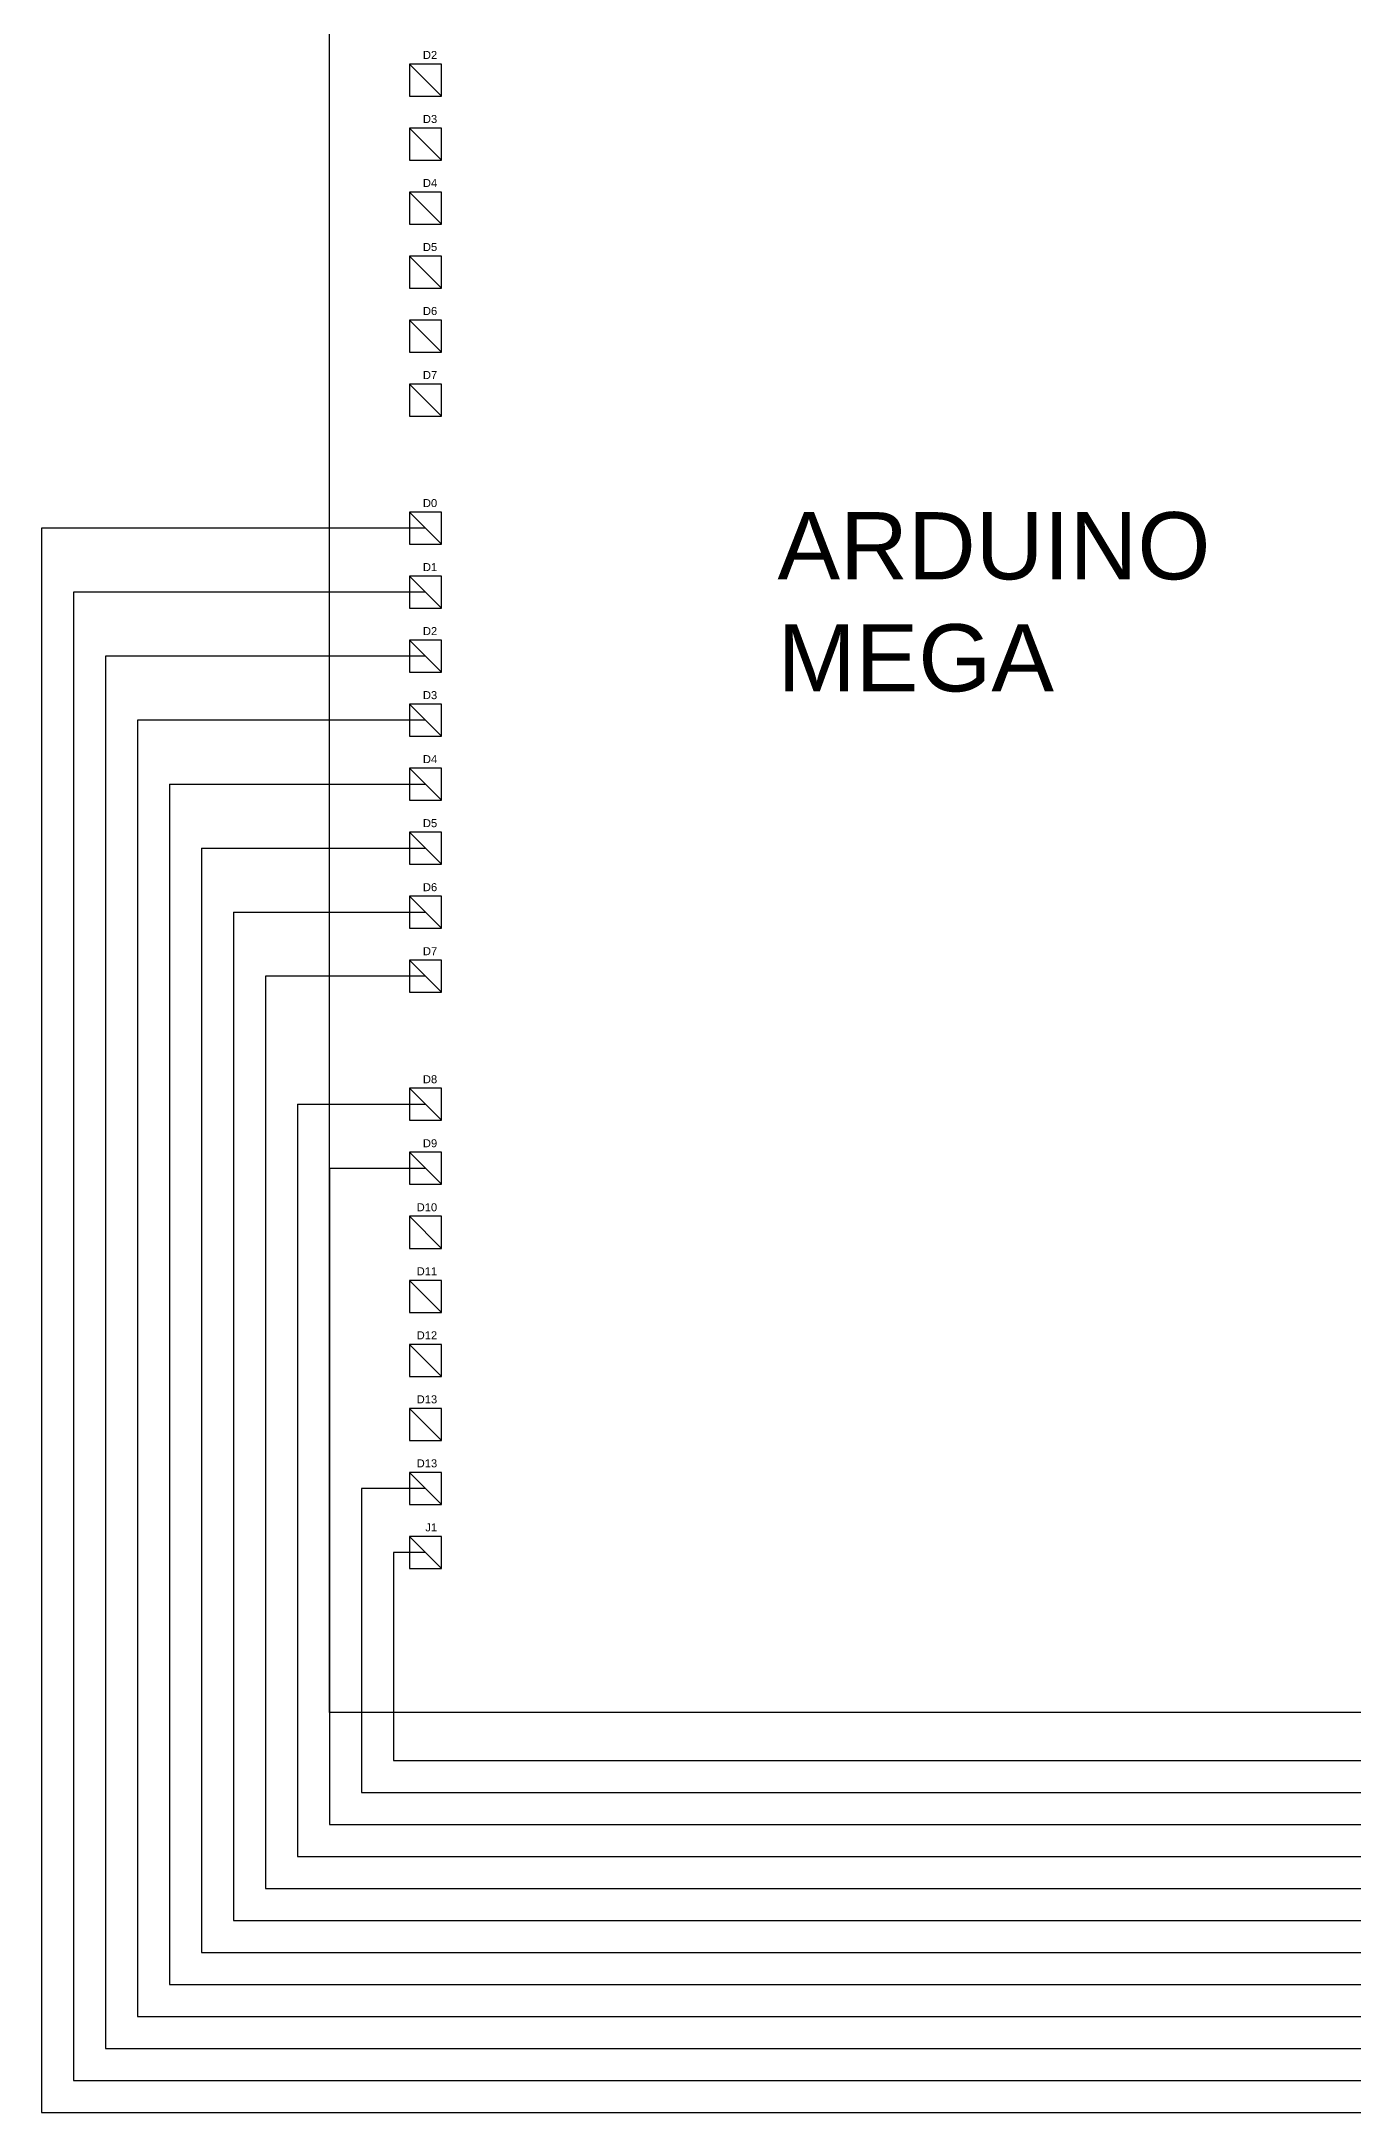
# Model space of a CAD drawing. Header units: millimetres. Extents: x -735 to 560, y -280 to 1015.
# Drawn here: x -555 to -145, y -280 to 367 of the extents above; entities that cross this region are included whole.
import ezdxf

# ---------------------------------------------------------------- set-up
doc = ezdxf.new("R2010")
doc.units = ezdxf.units.MM
doc.layers.add('WIRE', color=10, linetype='Continuous')
doc.styles.get("Standard").update_dxf_attribs({"font": 'arial.ttf'})

msp = doc.modelspace()

# ---------------------------------------------------------------- linework, layer by layer
for p, q in [((-430, 360), (-440, 360)), ((-440, 360), (-440, 350)), ((-440, 360), (-430, 350)), ((-430, 350), (-430, 360)), ((-440, 350), (-430, 350)), ((-430, 340), (-440, 340)), ((-440, 340), (-440, 330)), ((-440, 340), (-430, 330)), ((-430, 330), (-430, 340)), ((-440, 330), (-430, 330)), ((-430, 320), (-440, 320)), ((-440, 320), (-440, 310)), ((-440, 320), (-430, 310)), ((-430, 310), (-430, 320)), ((-440, 310), (-430, 310)), ((-430, 300), (-440, 300)), ((-440, 300), (-440, 290)), ((-440, 300), (-430, 290)), ((-430, 290), (-430, 300)), ((-440, 290), (-430, 290)), ((-430, 280), (-440, 280)), ((-440, 280), (-440, 270)), ((-440, 280), (-430, 270)), ((-430, 270), (-430, 280)), ((-440, 270), (-430, 270)), ((-430, 260), (-440, 260)), ((-440, 260), (-440, 250)), ((-440, 260), (-430, 250)), ((-430, 250), (-430, 260)), ((-440, 250), (-430, 250)), ((-430, 220), (-440, 220)), ((-440, 220), (-440, 210)), ((-440, 220), (-430, 210)), ((-430, 210), (-430, 220)), ((-440, 210), (-430, 210)), ((-430, 200), (-440, 200)), ((-440, 200), (-440, 190)), ((-440, 200), (-430, 190)), ((-430, 190), (-430, 200)), ((-440, 190), (-430, 190)), ((-430, 180), (-440, 180)), ((-440, 180), (-440, 170)), ((-440, 180), (-430, 170)), ((-430, 170), (-430, 180)), ((-440, 170), (-430, 170)), ((-430, 160), (-440, 160)), ((-440, 160), (-440, 150)), ((-440, 160), (-430, 150)), ((-430, 150), (-430, 160)), ((-440, 150), (-430, 150)), ((-430, 140), (-440, 140)), ((-440, 140), (-440, 130)), ((-440, 140), (-430, 130)), ((-430, 130), (-430, 140)), ((-440, 130), (-430, 130)), ((-430, 120), (-440, 120)), ((-440, 120), (-440, 110)), ((-440, 120), (-430, 110)), ((-430, 110), (-430, 120)), ((-440, 110), (-430, 110)), ((-430, 100), (-440, 100)), ((-440, 100), (-440, 90)), ((-440, 100), (-430, 90)), ((-430, 90), (-430, 100)), ((-440, 90), (-430, 90)), ((-430, 80), (-440, 80)), ((-440, 80), (-440, 70)), ((-440, 80), (-430, 70)), ((-430, 70), (-430, 80)), ((-440, 70), (-430, 70)), ((-430, 40), (-440, 40)), ((-440, 40), (-440, 30)), ((-440, 40), (-430, 30)), ((-430, 30), (-430, 40)), ((-440, 30), (-430, 30)), ((-430, 20), (-440, 20)), ((-440, 20), (-440, 10)), ((-440, 20), (-430, 10)), ((-430, 10), (-430, 20)), ((-440, 10), (-430, 10)), ((-430, 0), (-440, 0)), ((-440, 0), (-440, -10)), ((-440, 0), (-430, -10)), ((-430, -10), (-430, 0)), ((-440, -10), (-430, -10)), ((-430, -20), (-440, -20)), ((-440, -20), (-440, -30)), ((-440, -20), (-430, -30)), ((-430, -30), (-430, -20)), ((-440, -30), (-430, -30)), ((-430, -40), (-440, -40)), ((-440, -40), (-440, -50)), ((-440, -40), (-430, -50)), ((-430, -50), (-430, -40)), ((-440, -50), (-430, -50)), ((-430, -60), (-440, -60)), ((-440, -60), (-440, -70)), ((-440, -60), (-430, -70)), ((-430, -70), (-430, -60)), ((-440, -70), (-430, -70)), ((-430, -80), (-440, -80)), ((-440, -80), (-440, -90)), ((-440, -80), (-430, -90)), ((-430, -90), (-430, -80)), ((-440, -90), (-430, -90)), ((-430, -100), (-440, -100)), ((-440, -100), (-440, -110)), ((-440, -100), (-430, -110)), ((-430, -110), (-430, -100)), ((-440, -110), (-430, -110))]:
    msp.add_line(p, q)
msp.add_lwpolyline([(-465, 520), (-50, 520), (-50, -155), (-465, -155)], close=True)
at = {"layer": 'WIRE'}
for p, q in [((-435, 215), (-555, 215)), ((-555, 215), (-555, -280)), ((-435, 195), (-545, 195)), ((-545, 195), (-545, -270)), ((-435, 175), (-535, 175)), ((-535, 175), (-535, -260)), ((-435, 155), (-525, 155)), ((-525, 155), (-525, -250)), ((-515, 135), (-515, -240)), ((-515, 135), (-435, 135)), ((-505, 115), (-505, -230)), ((-505, 115), (-435, 115)), ((-495, 95), (-495, -220)), ((-495, 95), (-435, 95)), ((-485, 75), (-485, -210)), ((-435, 75), (-485, 75)), ((-475, 35), (-475, -200)), ((-475, 35), (-435, 35)), ((-465, 15), (-465, -190)), ((-465, 15), (-435, 15)), ((-435, -85), (-455, -85)), ((-455, -85), (-455, -180)), ((-435, -105), (-445, -105)), ((-445, -105), (-445, -150)), ((-445, -150), (-445, -160)), ((-445, -160), (-445, -170)), ((-445, -170), (450, -170)), ((-455, -180), (-425, -180)), ((-445, -180), (450, -180)), ((-465, -190), (-440, -190)), ((-445, -190), (450, -190)), ((-475, -200), (-435, -200)), ((-445, -200), (450, -200)), ((-485, -210), (-425, -210)), ((-445, -210), (450, -210)), ((-495, -220), (-440, -220)), ((-445, -220), (450, -220)), ((-505, -230), (-430, -230)), ((-445, -230), (450, -230)), ((-515, -240), (-445, -240)), ((-445, -240), (450, -240)), ((-525, -250), (-440, -250)), ((-445, -250), (450, -250)), ((-535, -260), (-440, -260)), ((-445, -260), (450, -260)), ((-545, -270), (-445, -270)), ((-445, -270), (450, -270)), ((-555, -280), (-440, -280)), ((-445, -280), (450, -280))]:
    msp.add_line(p, q, dxfattribs=at)

# ---------------------------------------------------------------- texts
for s, width, heights, insert, char_height, attachment_point in [('D2', 6.5842, [0], (-431.34, 364.08), 2.5, 3), ('D3', 6.5842, [0], (-431.34, 344.08), 2.5, 3), ('D4', 6.5842, [0], (-431.34, 324.08), 2.5, 3), ('D5', 6.5842, [0], (-431.34, 304.08), 2.5, 3), ('D6', 6.5842, [0], (-431.34, 284.08), 2.5, 3), ('D7', 6.5842, [0], (-431.34, 264.08), 2.5, 3), ('D0', 6.5842, [0], (-431.34, 224.08), 2.5, 3), ('ARDUINO\\PMEGA', 150, [65], (-325, 220), 21, 1), ('D1', 6.5842, [0], (-431.34, 204.08), 2.5, 3), ('D2', 6.5842, [0], (-431.34, 184.08), 2.5, 3), ('D3', 6.5842, [0], (-431.34, 164.08), 2.5, 3), ('D4', 6.5842, [0], (-431.34, 144.08), 2.5, 3), ('D5', 6.5842, [0], (-431.34, 124.08), 2.5, 3), ('D6', 6.5842, [0], (-431.34, 104.08), 2.5, 3), ('D7', 6.5842, [0], (-431.34, 84.08), 2.5, 3), ('D8', 6.5842, [0], (-431.34, 44.08), 2.5, 3), ('D9', 6.5842, [0], (-431.34, 24.08), 2.5, 3), ('D10', 6.5842, [0], (-431.34, 4.08), 2.5, 3), ('D11', 6.5842, [0], (-431.34, -15.92), 2.5, 3), ('D12', 6.5842, [0], (-431.34, -35.92), 2.5, 3), ('D13', 6.5842, [0], (-431.34, -55.92), 2.5, 3), ('D13', 6.5842, [0], (-431.34, -75.92), 2.5, 3), ('J1', 6.5842, [0], (-431.34, -95.92), 2.5, 3)]:
    msp.add_mtext_dynamic_manual_height_columns(s, width=width, gutter_width=12.5, heights=heights, dxfattribs=dict(insert=insert, char_height=char_height, attachment_point=attachment_point))

doc.saveas('drawing.dxf')
